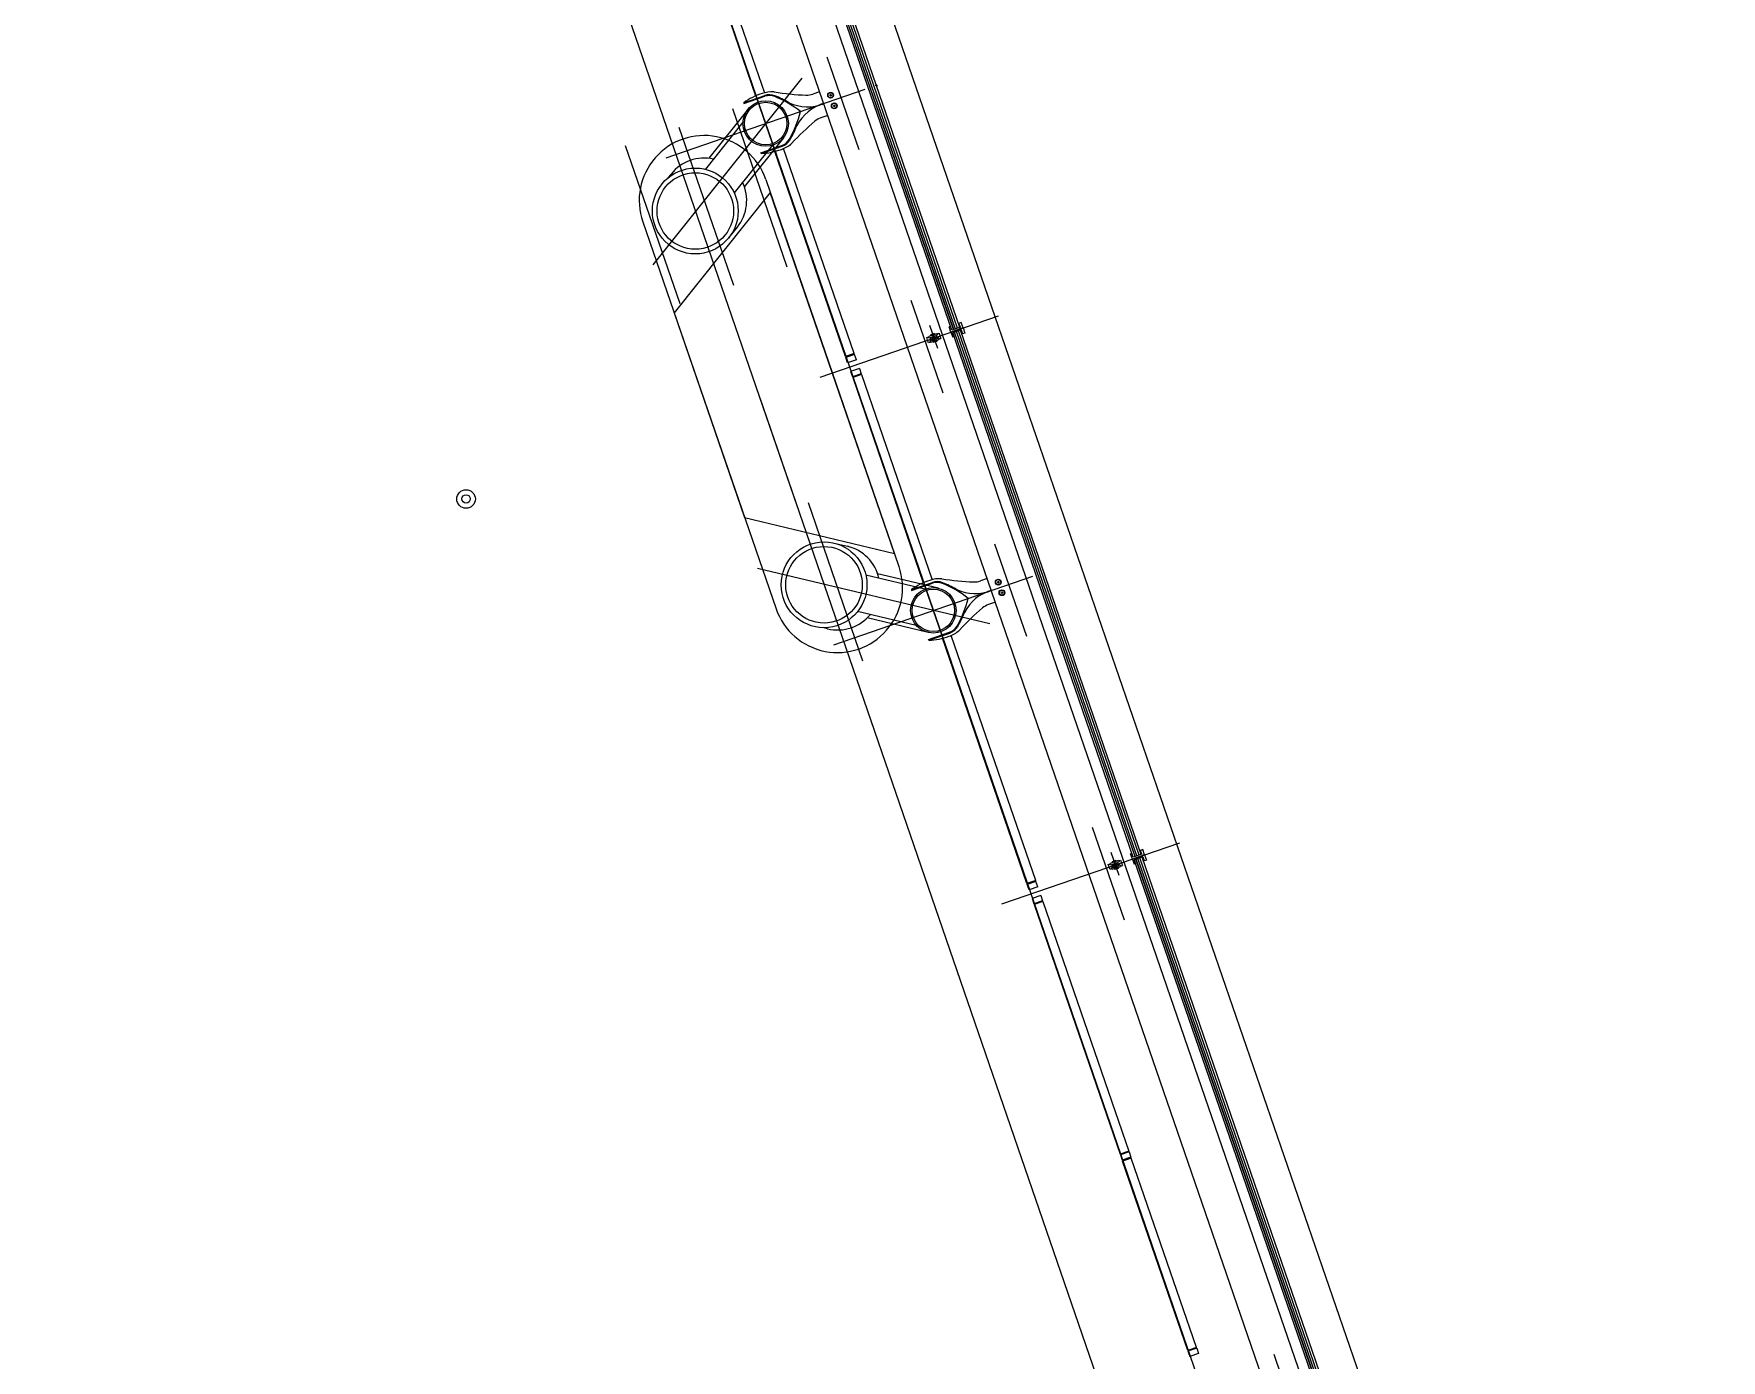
# Model space of a CAD drawing. Extents: x 809434 to 809707, y 818708 to 819364.
# Drawn here: x 809498.68 to 809507.76, y 819287.46 to 819294.6 of the extents above; entities that cross this region are included whole.
import ezdxf

# ---------------------------------------------------------------- set-up
doc = ezdxf.new("R2010")
doc.units = 0
for name, color, linetype in [('MAJ630_1', 7, 'Continuous'), ('MAJ630__', 7, 'Continuous'), ('MAJ640__', 7, 'Continuous'), ('MAJ640__1', 7, 'Continuous'), ('MMH294_S', 7, 'Continuous')]:
    doc.layers.add(name, color=color, linetype=linetype)

msp = doc.modelspace()

# ---------------------------------------------------------------- linework, layer by layer
at = {"layer": 'MAJ630_1'}
for p, q in [((809502.4926, 819294.1211), (809502.2902, 819293.8675)), ((809502.5191, 819294.19), (809502.3089, 819293.9265)), ((809502.7102, 819294.0375), (809502.5, 819293.774)), ((809502.649, 819293.9964), (809502.4451, 819293.7409)), ((809502.1054, 819293.8418), (809502.0885, 819293.8206)), ((809502.6149, 819293.8133), (809503.3322, 819291.7301)), ((809501.9531, 819293.5854), (809502.6704, 819291.5022)), ((809502.4165, 819293.499), (809502.4626, 819293.5568)), ((809502.9824, 819291.8556), (809503.0543, 819291.8384)), ((809503.4718, 819291.6068), (809503.1539, 819291.6826)), ((809503.5453, 819291.6121), (809503.2174, 819291.6903)), ((809503.4254, 819291.4122), (809503.1097, 819291.4875)), ((809502.9483, 819291.3939), (809502.9219, 819291.4002)), ((809503.4886, 819291.3743), (809503.1607, 819291.4525))]:
    msp.add_line(p, q, dxfattribs=at)
msp.add_lwpolyline([(809503.3082, 819291.8), (809502.639, 819293.7434), (809502.1218, 819293.0952), (809502.5016, 819291.9923), (809503.3082, 819291.8)], dxfattribs=at)
for centre, radius in [((809502.6147, 819294.1137), 0.1223), ((809502.6147, 819294.1137), 0.1143), ((809502.236, 819293.643), 0.2309), ((809502.236, 819293.643), 0.2059), ((809502.9288, 819291.631), 0.2309), ((809502.9288, 819291.631), 0.2059), ((809503.517, 819291.4932), 0.1223), ((809503.517, 819291.4932), 0.1143)]:
    msp.add_circle(centre, radius, dxfattribs=at)
for centre, radius, start, end in [((809502.284, 819293.6993), 0.35, 19, 199.00003), ((809502.284, 819293.6993), 0.2285, 77.36555, 141.41268), ((809502.284, 819293.6993), 0.2285, 321.42148, 25.45906), ((809503.0013, 819291.6162), 0.2285, 12.54094, 76.57852), ((809503.0013, 819291.6162), 0.35, 198.9995, 19.00002), ((809503.0013, 819291.6162), 0.2285, 256.58732, 320.63445)]:
    msp.add_arc(centre, radius, start, end, dxfattribs=at)
at = {"layer": 'MAJ630__'}
for p, q in [((809503.8506, 819293.0737), (809499.9438, 819304.4199)), ((809503.3778, 819292.9109), (809501.426, 819298.5793)), ((809503.6591, 819293.0156), (809502.6872, 819295.838)), ((809503.6165, 819293.001), (809502.6447, 819295.8234)), ((809503.6674, 819293.0423), (809503.6551, 819293.0381)), ((809503.6624, 819293.0168), (809503.6551, 819293.0381)), ((809503.6771, 819293.0139), (809503.6674, 819293.0423)), ((809507.7574, 819281.7275), (809503.8506, 819293.0737)), ((809503.6092, 819293.0223), (809503.6019, 819293.0198)), ((809503.6116, 819292.9914), (809503.6019, 819293.0198)), ((809503.6165, 819293.001), (809503.6092, 819293.0223)), ((809503.6771, 819293.0139), (809503.6116, 819292.9914)), ((809503.6771, 819293.0139), (809503.6116, 819292.9914)), ((809503.6116, 819292.9914), (809503.6214, 819292.963)), ((809503.6624, 819293.0168), (809503.6165, 819293.001)), ((809503.6673, 819293.0026), (809503.6214, 819292.9868)), ((809504.5932, 819290.1644), (809503.6214, 819292.9868)), ((809503.6214, 819292.9868), (809503.6287, 819292.9655)), ((809503.6287, 819292.9655), (809503.6214, 819292.963)), ((809504.6358, 819290.1791), (809503.6639, 819293.0015)), ((809503.6673, 819293.0026), (809503.6746, 819292.9813)), ((809503.6869, 819292.9856), (809503.6746, 819292.9813)), ((809503.6771, 819293.0139), (809503.6869, 819292.9856)), ((809505.3296, 819287.2425), (809503.3778, 819292.9109)), ((809504.5859, 819290.1857), (809504.5786, 819290.1832)), ((809504.5883, 819290.1548), (809504.5786, 819290.1832)), ((809504.5932, 819290.1644), (809504.5859, 819290.1857)), ((809504.6538, 819290.1774), (809504.5883, 819290.1548)), ((809504.6538, 819290.1774), (809504.5883, 819290.1548)), ((809504.5883, 819290.1548), (809504.5981, 819290.1265)), ((809504.6391, 819290.1802), (809504.5932, 819290.1644)), ((809504.644, 819290.1661), (809504.5981, 819290.1503)), ((809505.5699, 819287.3279), (809504.5981, 819290.1503)), ((809504.5981, 819290.1503), (809504.6054, 819290.129)), ((809504.6054, 819290.129), (809504.5981, 819290.1265)), ((809504.6441, 819290.2058), (809504.6318, 819290.2015)), ((809504.6391, 819290.1802), (809504.6318, 819290.2015)), ((809505.6125, 819287.3425), (809504.6406, 819290.1649)), ((809504.644, 819290.1661), (809504.6513, 819290.1448)), ((809504.6538, 819290.1774), (809504.6441, 819290.2058)), ((809504.6636, 819290.149), (809504.6513, 819290.1448)), ((809504.6538, 819290.1774), (809504.6636, 819290.149))]:
    msp.add_line(p, q, dxfattribs=at)
for points in [[(809502.4966, 819294.2254), (809502.498, 819294.2215), (809502.6108, 819294.2603)], [(809502.9047, 819294.285), (809502.8679, 819294.2723)], [(809502.9487, 819294.1573), (809502.9118, 819294.1446)], [(809502.5904, 819293.953), (809502.589, 819293.9569), (809502.7018, 819293.9958)], [(809503.807, 819291.6645), (809503.7702, 819291.6518)], [(809503.3989, 819291.6049), (809503.4003, 819291.6009), (809503.5131, 819291.6398)], [(809503.851, 819291.5368), (809503.8141, 819291.5241)], [(809503.4927, 819291.3324), (809503.4914, 819291.3364), (809503.6042, 819291.3753)]]:
    msp.add_lwpolyline(points, dxfattribs=at)
for centre, radius in [((809502.6147, 819294.1137), 0.1223), ((809502.6147, 819294.1137), 0.1143), ((809503.517, 819291.4932), 0.1223), ((809503.517, 819291.4932), 0.1143)]:
    msp.add_circle(centre, radius, dxfattribs=at)
for centre, radius, start, end in [((809502.6967, 819293.9514), 0.3393, 107.29394, 126.13928), ((809502.6512, 819294.1121), 0.1724, 87.60393, 108.72489), ((809502.6352, 819294.1894), 0.075, 68.03764, 109), ((809502.6575, 819294.2644), 0.02, 80.57421, 87.60393), ((809502.8803, 819295.6062), 1.3402, 260.57421, 267.92155), ((809502.4527, 819293.737), 0.5628, 51.63214, 68.03764), ((809502.8353, 819294.3668), 0.1, 267.92155, 289), ((809502.2551, 819294.3109), 0.5628, 329.96236, 346.36786), ((809503.7429, 819293.1011), 1.3402, 130.07845, 137.42579), ((809502.9444, 819294.0501), 0.1, 109, 130.07845), ((809502.6774, 819294.0667), 0.075, 289, 329.96236), ((809502.5794, 819294.2921), 0.3393, 271.86071, 290.70605), ((809502.6425, 819294.1374), 0.1724, 289.2751, 310.39607), ((809502.7412, 819294.0214), 0.02, 310.39607, 317.42579), ((809503.5535, 819291.4916), 0.1724, 87.60393, 108.72489), ((809503.5599, 819291.6439), 0.02, 80.57421, 87.60393), ((809503.7826, 819292.9857), 1.3402, 260.57421, 267.92155), ((809503.599, 819291.3309), 0.3393, 107.29394, 126.13928), ((809503.5375, 819291.5689), 0.075, 68.03764, 109), ((809503.3551, 819291.1165), 0.5628, 51.63214, 68.03764), ((809503.7376, 819291.7463), 0.1, 267.92155, 289), ((809503.1574, 819291.6904), 0.5628, 329.96236, 346.36786), ((809504.6452, 819290.4806), 1.3402, 130.07845, 137.42579), ((809503.8467, 819291.4296), 0.1, 109, 130.07845), ((809503.5797, 819291.4462), 0.075, 289, 329.96236), ((809503.4817, 819291.6716), 0.3393, 271.86071, 290.70605), ((809503.5448, 819291.5169), 0.1724, 289.2751, 310.39607), ((809503.6435, 819291.4009), 0.02, 310.39607, 317.42579)]:
    msp.add_arc(centre, radius, start, end, dxfattribs=at)
at = {"layer": 'MAJ640__'}
for p, q in [((809503.5669, 819292.976), (809501.6151, 819298.6444)), ((809503.626, 819293.0043), (809502.6541, 819295.8266)), ((809503.6267, 819293.0045), (809502.6549, 819295.8269)), ((809503.6361, 819293.0078), (809502.6643, 819295.8301)), ((809503.6475, 819293.0117), (809502.6757, 819295.834)), ((809503.4817, 819292.9625), (809503.4921, 819292.9661)), ((809503.4865, 819292.9483), (809503.4817, 819292.9625)), ((809503.4914, 819292.9341), (809503.4865, 819292.9483)), ((809503.5018, 819292.9377), (809503.4914, 819292.9341)), ((809503.5363, 819292.9826), (809503.4923, 819292.9675)), ((809503.4937, 819292.96), (809503.5013, 819292.9627)), ((809503.507, 819292.9461), (809503.4994, 819292.9435)), ((809503.5015, 819292.9627), (809503.5322, 819292.9733)), ((809503.5022, 819292.9751), (809503.5239, 819292.9826)), ((809503.5028, 819292.9764), (809503.5022, 819292.9751)), ((809503.5022, 819292.9751), (809503.5031, 819292.9723)), ((809503.5226, 819292.9832), (809503.5028, 819292.9764)), ((809503.5031, 819292.9723), (809503.5249, 819292.9798)), ((809503.5055, 819292.9731), (809503.5052, 819292.9725)), ((809503.5054, 819292.972), (809503.5052, 819292.9725)), ((809503.5072, 819292.9462), (809503.5379, 819292.9568)), ((809503.5361, 819292.9471), (809503.5144, 819292.9397)), ((809503.5144, 819292.9397), (809503.5153, 819292.9368)), ((809503.5371, 819292.9443), (809503.5153, 819292.9368)), ((809503.5166, 819292.9362), (809503.5153, 819292.9368)), ((809503.5163, 819292.9403), (809503.5159, 819292.9413)), ((809503.5166, 819292.9362), (809503.5365, 819292.943)), ((809503.5225, 819292.9789), (809503.5232, 819292.9786)), ((809503.5226, 819292.9832), (809503.5239, 819292.9826)), ((809503.5233, 819292.9782), (809503.5232, 819292.9786)), ((809503.5239, 819292.9826), (809503.5249, 819292.9798)), ((809503.5398, 819292.9759), (809503.5322, 819292.9733)), ((809503.5342, 819292.9465), (809503.5339, 819292.9474)), ((809503.5361, 819292.9471), (809503.5371, 819292.9443)), ((809503.5365, 819292.943), (809503.5371, 819292.9443)), ((809503.5374, 819292.9817), (809503.5478, 819292.9853)), ((809503.5472, 819292.9533), (809503.5576, 819292.9569)), ((809503.5478, 819292.9853), (809503.5527, 819292.9711)), ((809503.5527, 819292.9711), (809503.5576, 819292.9569)), ((809505.5187, 819287.3076), (809503.5669, 819292.976)), ((809504.6027, 819290.1677), (809503.6308, 819292.9901)), ((809504.6034, 819290.168), (809503.6316, 819292.9903)), ((809504.6128, 819290.1712), (809503.641, 819292.9936)), ((809504.6242, 819290.1751), (809503.6524, 819292.9975)), ((809504.4584, 819290.1259), (809504.4688, 819290.1295)), ((809504.4681, 819290.0976), (809504.4584, 819290.1259)), ((809504.513, 819290.1461), (809504.469, 819290.1309)), ((809504.4704, 819290.1235), (809504.478, 819290.1261)), ((809504.4782, 819290.1262), (809504.5089, 819290.1368)), ((809504.4789, 819290.1386), (809504.5006, 819290.146)), ((809504.4795, 819290.1398), (809504.4789, 819290.1386)), ((809504.4789, 819290.1386), (809504.4798, 819290.1357)), ((809504.4993, 819290.1467), (809504.4795, 819290.1398)), ((809504.4798, 819290.1357), (809504.5016, 819290.1432)), ((809504.4822, 819290.1365), (809504.4819, 819290.1359)), ((809504.4821, 819290.1354), (809504.4819, 819290.1359)), ((809504.4839, 819290.1096), (809504.5146, 819290.1202)), ((809504.4992, 819290.1424), (809504.4999, 819290.1421)), ((809504.4993, 819290.1467), (809504.5006, 819290.146)), ((809504.5, 819290.1416), (809504.4999, 819290.1421)), ((809504.5006, 819290.146), (809504.5016, 819290.1432)), ((809504.5165, 819290.1394), (809504.5089, 819290.1368)), ((809504.5141, 819290.1451), (809504.5245, 819290.1487)), ((809504.5239, 819290.1168), (809504.5343, 819290.1204)), ((809504.5245, 819290.1487), (809504.5343, 819290.1204)), ((809505.5794, 819287.3311), (809504.6076, 819290.1535)), ((809505.5801, 819287.3314), (809504.6083, 819290.1538)), ((809505.5895, 819287.3347), (809504.6177, 819290.157)), ((809505.6009, 819287.3386), (809504.6291, 819290.1609)), ((809504.4785, 819290.1012), (809504.4681, 819290.0976)), ((809504.4837, 819290.1096), (809504.4761, 819290.1069)), ((809504.5128, 819290.1106), (809504.4911, 819290.1031)), ((809504.4911, 819290.1031), (809504.492, 819290.1003)), ((809504.5138, 819290.1077), (809504.492, 819290.1003)), ((809504.4933, 819290.0996), (809504.492, 819290.1003)), ((809504.493, 819290.1037), (809504.4926, 819290.1047)), ((809504.4933, 819290.0996), (809504.5132, 819290.1065)), ((809504.5109, 819290.1099), (809504.5106, 819290.1109)), ((809504.5128, 819290.1106), (809504.5138, 819290.1077)), ((809504.5132, 819290.1065), (809504.5138, 819290.1077))]:
    msp.add_line(p, q, dxfattribs=at)
for points in [[(809502.4966, 819294.2254), (809502.6094, 819294.2643)], [(809502.5904, 819293.953), (809502.7032, 819293.9918)], [(809503.5029, 819292.9368), (809503.5469, 819292.9519)], [(809503.3989, 819291.6049), (809503.5117, 819291.6438)], [(809503.4927, 819291.3324), (809503.6055, 819291.3713)], [(809504.4796, 819290.1002), (809504.5236, 819290.1154)]]:
    msp.add_lwpolyline(points, dxfattribs=at)
for centre, radius in [((809502.9642, 819294.2658), 0.0155), ((809502.9642, 819294.2658), 0.0135), ((809502.9642, 819294.2658), 0.0042), ((809502.9837, 819294.209), 0.0155), ((809502.9837, 819294.209), 0.0135), ((809502.9837, 819294.209), 0.0042), ((809503.8665, 819291.6453), 0.0155), ((809503.8665, 819291.6453), 0.0135), ((809503.8665, 819291.6453), 0.0042), ((809503.886, 819291.5885), 0.0155), ((809503.886, 819291.5885), 0.0135), ((809503.886, 819291.5885), 0.0042), ((809504.4963, 819290.1232), 0.006)]:
    msp.add_circle(centre, radius, dxfattribs=at)
for centre, radius, start, end in [((809502.6352, 819294.1894), 0.0792, 68.03764, 109), ((809502.4527, 819293.737), 0.567, 59.89592, 68.03764), ((809502.7472, 819294.2448), 0.02, 239.89592, 251.32459), ((809502.8391, 819294.4345), 0.2307, 244.76877, 292.32268), ((809502.9891, 819293.9991), 0.2307, 105.67731, 153.23123), ((809502.9891, 819293.9991), 0.2307, 105.67731, 112.32268), ((809502.8391, 819294.4345), 0.2307, 285.67731, 292.32268), ((809502.6774, 819294.0667), 0.0792, 289, 329.96236), ((809502.2551, 819294.3109), 0.567, 329.96236, 338.10407), ((809502.7998, 819294.092), 0.02, 146.67541, 158.10407), ((809503.5196, 819292.9597), 0.0095, 146.69488, 199.00008), ((809503.5196, 819292.9597), 0.0095, 199.00008, 251.30512), ((809503.5196, 819292.9597), 0.006, 18.99986, 199.00013), ((809503.5196, 819292.9597), 0.006, 199.00013, 18.99986), ((809503.5196, 819292.9597), 0.0109, 101.1265, 116.87349), ((809503.5196, 819292.9597), 0.0109, 281.1265, 296.87349), ((809503.5196, 819292.9597), 0.0095, 18.99991, 72.81736), ((809503.5196, 819292.9597), 0.0095, 325.18264, 18.99991), ((809503.5375, 819291.5689), 0.0792, 68.03764, 109), ((809503.3551, 819291.1165), 0.567, 59.89592, 68.03764), ((809503.6495, 819291.6243), 0.02, 239.89592, 251.32459), ((809503.7414, 819291.814), 0.2307, 244.76877, 292.32268), ((809503.8914, 819291.3786), 0.2307, 105.67731, 153.23123), ((809503.7414, 819291.814), 0.2307, 285.67731, 292.32268), ((809503.8914, 819291.3786), 0.2307, 105.67731, 112.32268), ((809503.1574, 819291.6904), 0.567, 329.96236, 338.10407), ((809503.7021, 819291.4715), 0.02, 146.67541, 158.10407), ((809503.5797, 819291.4462), 0.0792, 289, 329.96236), ((809504.4963, 819290.1232), 0.0095, 146.69488, 251.30512), ((809504.4963, 819290.1232), 0.0109, 101.1265, 116.87349), ((809504.4963, 819290.1232), 0.0095, 325.18264, 72.81736), ((809504.4963, 819290.1232), 0.0109, 281.1265, 296.87349)]:
    msp.add_arc(centre, radius, start, end, dxfattribs=at)
for points, degree in [([(809503.4921, 819292.9668), (809503.4921, 819292.9668), (809503.4921, 819292.9669), (809503.4921, 819292.967), (809503.4921, 819292.967), (809503.4921, 819292.9671), (809503.4921, 819292.9671), (809503.4921, 819292.9672), (809503.4921, 819292.9672), (809503.4922, 819292.9673), (809503.4922, 819292.9673), (809503.4922, 819292.9674), (809503.4922, 819292.9674), (809503.4923, 819292.9675), (809503.4923, 819292.9675), (809503.4923, 819292.9675)], 3), ([(809503.4929, 819292.9606), (809503.4928, 819292.9609), (809503.4927, 819292.9613), (809503.4925, 819292.9621), (809503.4924, 819292.9627), (809503.4922, 819292.9638), (809503.4922, 819292.9644), (809503.4921, 819292.9655), (809503.4921, 819292.9662), (809503.4921, 819292.9668)], 3), ([(809503.4929, 819292.9606), (809503.4929, 819292.9606), (809503.4929, 819292.9606), (809503.4929, 819292.9605), (809503.4929, 819292.9605), (809503.4929, 819292.9604), (809503.4929, 819292.9604), (809503.493, 819292.9604)], 3), ([(809503.4937, 819292.96), (809503.4937, 819292.96), (809503.4937, 819292.96), (809503.4937, 819292.96), (809503.4936, 819292.96), (809503.4936, 819292.96), (809503.4935, 819292.96), (809503.4934, 819292.96), (809503.4933, 819292.96), (809503.4932, 819292.9601), (809503.4931, 819292.9602), (809503.493, 819292.9603), (809503.493, 819292.9603), (809503.493, 819292.9604)], 3), ([(809503.499, 819292.9427), (809503.499, 819292.9428), (809503.499, 819292.9428), (809503.499, 819292.9429), (809503.499, 819292.943), (809503.499, 819292.9431), (809503.4991, 819292.9432), (809503.4991, 819292.9433), (809503.4992, 819292.9434), (809503.4993, 819292.9434), (809503.4994, 819292.9435), (809503.4994, 819292.9435), (809503.4994, 819292.9435), (809503.4994, 819292.9435)], 3), ([(809503.499, 819292.9427), (809503.499, 819292.9427), (809503.4991, 819292.9427), (809503.4991, 819292.9427), (809503.4991, 819292.9426), (809503.4991, 819292.9426), (809503.4991, 819292.9426), (809503.4991, 819292.9425)], 3), ([(809503.5022, 819292.9372), (809503.5019, 819292.9377), (809503.5015, 819292.9381), (809503.5009, 819292.9391), (809503.5006, 819292.9396), (809503.5, 819292.9406), (809503.4997, 819292.9411), (809503.4994, 819292.9419), (809503.4992, 819292.9422), (809503.4991, 819292.9425)], 3), ([(809503.5013, 819292.9627), (809503.5014, 819292.9627), (809503.5014, 819292.9627), (809503.5015, 819292.9627)], 2), ([(809503.5013, 819292.9627), (809503.5013, 819292.9626), (809503.5013, 819292.9626), (809503.5014, 819292.9625), (809503.5014, 819292.9623), (809503.5016, 819292.9617), (809503.5016, 819292.9613), (809503.5018, 819292.9601), (809503.5019, 819292.959), (809503.5024, 819292.9568), (809503.5027, 819292.9556), (809503.5031, 819292.9543), (809503.5032, 819292.9542), (809503.5032, 819292.954)], 3), ([(809503.5029, 819292.9368), (809503.5029, 819292.9368), (809503.5029, 819292.9368), (809503.5028, 819292.9368), (809503.5027, 819292.9368), (809503.5027, 819292.9368), (809503.5026, 819292.9368), (809503.5026, 819292.9369), (809503.5025, 819292.9369), (809503.5025, 819292.9369), (809503.5025, 819292.9369), (809503.5024, 819292.937), (809503.5024, 819292.937), (809503.5023, 819292.9371), (809503.5023, 819292.9371), (809503.5022, 819292.9372)], 3), ([(809503.5032, 819292.954), (809503.5035, 819292.953), (809503.5039, 819292.9521), (809503.5049, 819292.9501), (809503.5054, 819292.9491), (809503.5062, 819292.9478), (809503.5064, 819292.9474), (809503.5068, 819292.9467), (809503.5069, 819292.9465), (809503.507, 819292.9462), (809503.507, 819292.9462), (809503.507, 819292.9461)], 3), ([(809503.5072, 819292.9462), (809503.5071, 819292.9461), (809503.5071, 819292.9461), (809503.507, 819292.9461)], 2), ([(809503.5072, 819292.9462), (809503.5071, 819292.9461), (809503.5071, 819292.9461), (809503.507, 819292.9461)], 2), ([(809503.5125, 819292.9662), (809503.5125, 819292.9662), (809503.5125, 819292.9662), (809503.5125, 819292.9661), (809503.5124, 819292.966), (809503.5123, 819292.9658), (809503.5121, 819292.9656), (809503.5119, 819292.9653), (809503.5118, 819292.9651), (809503.5117, 819292.9649)], 3), ([(809503.5147, 819292.9695), (809503.5135, 819292.9677), (809503.5125, 819292.9662)], 2), ([(809503.5166, 819292.9507), (809503.5168, 819292.9506), (809503.517, 819292.9506), (809503.5174, 819292.9504), (809503.5176, 819292.9504), (809503.5178, 819292.9503), (809503.5179, 819292.9503), (809503.518, 819292.9502), (809503.518, 819292.9502), (809503.5181, 819292.9502)], 3), ([(809503.5212, 819292.9692), (809503.5195, 819292.9698), (809503.5175, 819292.9705)], 2), ([(809503.5181, 819292.9502), (809503.5198, 819292.9496), (809503.5217, 819292.949)], 2), ([(809503.5227, 819292.9687), (809503.5225, 819292.9688), (809503.5223, 819292.9688), (809503.5219, 819292.969), (809503.5217, 819292.969), (809503.5214, 819292.9691), (809503.5213, 819292.9692), (809503.5212, 819292.9692), (809503.5212, 819292.9692), (809503.5212, 819292.9692)], 3), ([(809503.5246, 819292.9499), (809503.5257, 819292.9517), (809503.5267, 819292.9532)], 2), ([(809503.5267, 819292.9532), (809503.5267, 819292.9532), (809503.5267, 819292.9532), (809503.5268, 819292.9533), (809503.5268, 819292.9534), (809503.527, 819292.9536), (809503.5271, 819292.9538), (809503.5273, 819292.9541), (809503.5275, 819292.9543), (809503.5276, 819292.9545)], 3), ([(809503.5361, 819292.9654), (809503.5357, 819292.9664), (809503.5353, 819292.9674), (809503.5344, 819292.9693), (809503.5338, 819292.9703), (809503.5331, 819292.9716), (809503.5328, 819292.9721), (809503.5325, 819292.9727), (809503.5324, 819292.9729), (809503.5323, 819292.9732), (809503.5323, 819292.9733), (809503.5322, 819292.9733)], 3), ([(809503.5379, 819292.9568), (809503.5379, 819292.9568), (809503.5379, 819292.9568), (809503.5379, 819292.9569), (809503.5378, 819292.9571), (809503.5377, 819292.9577), (809503.5376, 819292.9581), (809503.5374, 819292.9594), (809503.5373, 819292.9604), (809503.5369, 819292.9626), (809503.5366, 819292.9638), (809503.5361, 819292.9651), (809503.5361, 819292.9652), (809503.5361, 819292.9654)], 3), ([(809503.5363, 819292.9826), (809503.5364, 819292.9827), (809503.5364, 819292.9827), (809503.5365, 819292.9826), (809503.5365, 819292.9826), (809503.5366, 819292.9826), (809503.5366, 819292.9826), (809503.5367, 819292.9825), (809503.5367, 819292.9825), (809503.5368, 819292.9825), (809503.5368, 819292.9825), (809503.5368, 819292.9824), (809503.5369, 819292.9824), (809503.5369, 819292.9823), (809503.537, 819292.9823), (809503.537, 819292.9822)], 3), ([(809503.537, 819292.9822), (809503.5374, 819292.9818), (809503.5377, 819292.9813), (809503.5384, 819292.9803), (809503.5387, 819292.9798), (809503.5393, 819292.9788), (809503.5395, 819292.9783), (809503.5399, 819292.9775), (809503.54, 819292.9772), (809503.5401, 819292.9769)], 3), ([(809503.5455, 819292.9594), (809503.5449, 819292.9592), (809503.5442, 819292.9589), (809503.5427, 819292.9584), (809503.5417, 819292.9581), (809503.5402, 819292.9575), (809503.5396, 819292.9573), (809503.5386, 819292.957), (809503.5383, 819292.9569), (809503.5379, 819292.9568)], 3), ([(809503.5455, 819292.9594), (809503.5447, 819292.9591), (809503.5438, 819292.9588), (809503.5429, 819292.9585), (809503.5416, 819292.958), (809503.5404, 819292.9576), (809503.5391, 819292.9572), (809503.5387, 819292.957), (809503.5383, 819292.9569), (809503.5379, 819292.9568)], 3), ([(809503.5402, 819292.9767), (809503.5402, 819292.9767), (809503.5402, 819292.9766), (809503.5402, 819292.9765), (809503.5402, 819292.9764), (809503.5402, 819292.9763), (809503.5402, 819292.9762), (809503.5401, 819292.9761), (809503.5401, 819292.9761), (809503.54, 819292.976), (809503.5399, 819292.9759), (809503.5398, 819292.9759), (809503.5398, 819292.9759), (809503.5398, 819292.9759)], 3), ([(809503.5402, 819292.9767), (809503.5402, 819292.9767), (809503.5402, 819292.9767), (809503.5402, 819292.9768), (809503.5402, 819292.9768), (809503.5402, 819292.9768), (809503.5401, 819292.9769), (809503.5401, 819292.9769)], 3), ([(809503.5455, 819292.9594), (809503.5455, 819292.9594), (809503.5455, 819292.9594), (809503.5456, 819292.9594), (809503.5456, 819292.9594), (809503.5457, 819292.9594), (809503.5457, 819292.9594), (809503.5459, 819292.9594), (809503.5459, 819292.9594), (809503.5461, 819292.9593), (809503.5461, 819292.9593), (809503.5462, 819292.9591), (809503.5463, 819292.9591), (809503.5463, 819292.959)], 3), ([(809503.5464, 819292.9588), (809503.5464, 819292.9588), (809503.5463, 819292.9589), (809503.5463, 819292.9589), (809503.5463, 819292.9589), (809503.5463, 819292.959), (809503.5463, 819292.959), (809503.5463, 819292.959)], 3), ([(809503.5464, 819292.9588), (809503.5465, 819292.9585), (809503.5465, 819292.9581), (809503.5467, 819292.9573), (809503.5469, 819292.9567), (809503.547, 819292.9556), (809503.5471, 819292.955), (809503.5472, 819292.9539), (809503.5472, 819292.9533), (809503.5472, 819292.9526)], 3), ([(809503.5472, 819292.9526), (809503.5472, 819292.9526), (809503.5472, 819292.9525), (809503.5472, 819292.9524), (809503.5472, 819292.9524), (809503.5471, 819292.9523), (809503.5471, 819292.9523), (809503.5471, 819292.9522), (809503.5471, 819292.9522), (809503.5471, 819292.9521), (809503.5471, 819292.9521), (809503.547, 819292.952), (809503.547, 819292.952), (809503.547, 819292.9519), (809503.5469, 819292.9519), (809503.5469, 819292.9519)], 3), ([(809504.4688, 819290.1302), (809504.4688, 819290.1303), (809504.4688, 819290.1303), (809504.4688, 819290.1304), (809504.4688, 819290.1305), (809504.4688, 819290.1306), (809504.4688, 819290.1306), (809504.4688, 819290.1307), (809504.4688, 819290.1307), (809504.4689, 819290.1307), (809504.4689, 819290.1308), (809504.4689, 819290.1308), (809504.4689, 819290.1309), (809504.469, 819290.1309), (809504.469, 819290.1309), (809504.469, 819290.1309)], 3), ([(809504.4696, 819290.1241), (809504.4695, 819290.1244), (809504.4694, 819290.1247), (809504.4692, 819290.1256), (809504.4691, 819290.1261), (809504.4689, 819290.1272), (809504.4689, 819290.1278), (809504.4688, 819290.129), (809504.4688, 819290.1296), (809504.4688, 819290.1302)], 3), ([(809504.4696, 819290.1241), (809504.4696, 819290.124), (809504.4696, 819290.124), (809504.4696, 819290.1239), (809504.4696, 819290.1239), (809504.4696, 819290.1239), (809504.4697, 819290.1239), (809504.4697, 819290.1239)], 3), ([(809504.4704, 819290.1235), (809504.4704, 819290.1235), (809504.4704, 819290.1235), (809504.4704, 819290.1235), (809504.4703, 819290.1235), (809504.4703, 819290.1235), (809504.4702, 819290.1235), (809504.4701, 819290.1235), (809504.47, 819290.1235), (809504.4699, 819290.1236), (809504.4698, 819290.1236), (809504.4697, 819290.1237), (809504.4697, 819290.1238), (809504.4697, 819290.1239)], 3), ([(809504.478, 819290.1261), (809504.4781, 819290.1261), (809504.4781, 819290.1261), (809504.4782, 819290.1262)], 2), ([(809504.478, 819290.1261), (809504.478, 819290.1261), (809504.478, 819290.1261), (809504.4781, 819290.1259), (809504.4781, 819290.1257), (809504.4783, 819290.1251), (809504.4783, 819290.1248), (809504.4785, 819290.1235), (809504.4786, 819290.1225), (809504.4791, 819290.1202), (809504.4794, 819290.119), (809504.4802, 819290.1167), (809504.4806, 819290.1156), (809504.4816, 819290.1135), (809504.4821, 819290.1126), (809504.4829, 819290.1113), (809504.4831, 819290.1108), (809504.4835, 819290.1101), (809504.4836, 819290.1099), (809504.4837, 819290.1097), (809504.4837, 819290.1096), (809504.4837, 819290.1096)], 3), ([(809504.4892, 819290.1297), (809504.4892, 819290.1297), (809504.4892, 819290.1296), (809504.4892, 819290.1296), (809504.4891, 819290.1295), (809504.489, 819290.1293), (809504.4889, 819290.1291), (809504.4886, 819290.1287), (809504.4885, 819290.1285), (809504.4884, 819290.1284)], 3), ([(809504.4914, 819290.1329), (809504.4902, 819290.1312), (809504.4892, 819290.1297)], 2), ([(809504.4979, 819290.1327), (809504.4962, 819290.1332), (809504.4942, 819290.1339)], 2), ([(809504.4994, 819290.1322), (809504.4992, 819290.1322), (809504.499, 819290.1323), (809504.4986, 819290.1324), (809504.4984, 819290.1325), (809504.4981, 819290.1326), (809504.498, 819290.1326), (809504.4979, 819290.1326), (809504.4979, 819290.1326), (809504.4979, 819290.1327)], 3), ([(809504.5013, 819290.1134), (809504.5024, 819290.1151), (809504.5034, 819290.1166)], 2), ([(809504.5034, 819290.1166), (809504.5034, 819290.1166), (809504.5034, 819290.1167), (809504.5035, 819290.1167), (809504.5035, 819290.1168), (809504.5037, 819290.1171), (809504.5038, 819290.1172), (809504.504, 819290.1176), (809504.5042, 819290.1178), (809504.5043, 819290.1179)], 3), ([(809504.5146, 819290.1202), (809504.5146, 819290.1202), (809504.5146, 819290.1202), (809504.5146, 819290.1204), (809504.5145, 819290.1206), (809504.5144, 819290.1212), (809504.5143, 819290.1216), (809504.5141, 819290.1228), (809504.514, 819290.1238), (809504.5136, 819290.1261), (809504.5133, 819290.1273), (809504.5125, 819290.1296), (809504.5121, 819290.1307), (809504.5111, 819290.1328), (809504.5105, 819290.1337), (809504.5098, 819290.135), (809504.5095, 819290.1355), (809504.5092, 819290.1362), (809504.5091, 819290.1364), (809504.509, 819290.1366), (809504.509, 819290.1367), (809504.5089, 819290.1368)], 3), ([(809504.513, 819290.1461), (809504.5131, 819290.1461), (809504.5131, 819290.1461), (809504.5132, 819290.1461), (809504.5132, 819290.1461), (809504.5133, 819290.146), (809504.5133, 819290.146), (809504.5134, 819290.146), (809504.5134, 819290.146), (809504.5135, 819290.1459), (809504.5135, 819290.1459), (809504.5135, 819290.1459), (809504.5136, 819290.1458), (809504.5136, 819290.1458), (809504.5137, 819290.1457), (809504.5137, 819290.1457)], 3), ([(809504.5137, 819290.1457), (809504.5141, 819290.1452), (809504.5144, 819290.1447), (809504.5151, 819290.1437), (809504.5154, 819290.1432), (809504.516, 819290.1423), (809504.5162, 819290.1418), (809504.5166, 819290.141), (809504.5167, 819290.1406), (809504.5168, 819290.1403)], 3), ([(809504.5222, 819290.1228), (809504.5216, 819290.1226), (809504.5209, 819290.1224), (809504.5194, 819290.1218), (809504.5184, 819290.1215), (809504.5169, 819290.121), (809504.5163, 819290.1208), (809504.5153, 819290.1204), (809504.515, 819290.1203), (809504.5146, 819290.1202)], 3), ([(809504.5222, 819290.1228), (809504.5214, 819290.1225), (809504.5205, 819290.1222), (809504.5196, 819290.1219), (809504.5183, 819290.1215), (809504.5171, 819290.121), (809504.5158, 819290.1206), (809504.5154, 819290.1205), (809504.515, 819290.1203), (809504.5146, 819290.1202)], 3), ([(809504.5169, 819290.1401), (809504.5169, 819290.1401), (809504.5169, 819290.1401), (809504.517, 819290.14), (809504.5169, 819290.1399), (809504.5169, 819290.1397), (809504.5169, 819290.1397), (809504.5168, 819290.1395), (809504.5168, 819290.1395), (809504.5167, 819290.1394), (809504.5166, 819290.1394), (809504.5165, 819290.1394), (809504.5165, 819290.1394), (809504.5165, 819290.1394)], 3), ([(809504.5169, 819290.1401), (809504.5169, 819290.1401), (809504.5169, 819290.1402), (809504.5169, 819290.1402), (809504.5169, 819290.1402), (809504.5169, 819290.1403), (809504.5169, 819290.1403), (809504.5168, 819290.1403)], 3), ([(809504.5222, 819290.1228), (809504.5222, 819290.1228), (809504.5222, 819290.1228), (809504.5223, 819290.1228), (809504.5223, 819290.1228), (809504.5224, 819290.1229), (809504.5224, 819290.1229), (809504.5226, 819290.1228), (809504.5226, 819290.1228), (809504.5228, 819290.1228), (809504.5228, 819290.1227), (809504.5229, 819290.1226), (809504.523, 819290.1225), (809504.523, 819290.1224)], 3), ([(809504.5231, 819290.1222), (809504.5231, 819290.1223), (809504.523, 819290.1223), (809504.523, 819290.1224), (809504.523, 819290.1224), (809504.523, 819290.1224), (809504.523, 819290.1224), (809504.523, 819290.1224)], 3), ([(809504.5231, 819290.1222), (809504.5232, 819290.1219), (809504.5233, 819290.1216), (809504.5235, 819290.1207), (809504.5236, 819290.1202), (809504.5237, 819290.1191), (809504.5238, 819290.1185), (809504.5239, 819290.1173), (809504.5239, 819290.1167), (809504.5239, 819290.1161)], 3), ([(809504.4757, 819290.1062), (809504.4757, 819290.1062), (809504.4757, 819290.1062), (809504.4757, 819290.1063), (809504.4757, 819290.1064), (809504.4757, 819290.1066), (809504.4758, 819290.1066), (809504.4759, 819290.1068), (809504.4759, 819290.1068), (809504.476, 819290.1069), (809504.4761, 819290.1069), (809504.4761, 819290.1069), (809504.4761, 819290.1069), (809504.4761, 819290.1069)], 3), ([(809504.4757, 819290.1062), (809504.4758, 819290.1062), (809504.4758, 819290.1061), (809504.4758, 819290.1061), (809504.4758, 819290.1061), (809504.4758, 819290.106), (809504.4758, 819290.106), (809504.4758, 819290.106)], 3), ([(809504.479, 819290.1006), (809504.4786, 819290.1011), (809504.4782, 819290.1016), (809504.4776, 819290.1026), (809504.4773, 819290.1031), (809504.4767, 819290.104), (809504.4765, 819290.1045), (809504.4761, 819290.1053), (809504.4759, 819290.1057), (809504.4758, 819290.106)], 3), ([(809504.4796, 819290.1002), (809504.4796, 819290.1002), (809504.4796, 819290.1002), (809504.4795, 819290.1002), (809504.4794, 819290.1002), (809504.4794, 819290.1003), (809504.4793, 819290.1003), (809504.4793, 819290.1003), (809504.4793, 819290.1003), (809504.4792, 819290.1004), (809504.4792, 819290.1004), (809504.4791, 819290.1004), (809504.4791, 819290.1005), (809504.479, 819290.1005), (809504.479, 819290.1006), (809504.479, 819290.1006)], 3), ([(809504.4839, 819290.1096), (809504.4838, 819290.1096), (809504.4838, 819290.1096), (809504.4837, 819290.1096)], 2), ([(809504.4839, 819290.1096), (809504.4838, 819290.1096), (809504.4838, 819290.1096), (809504.4837, 819290.1096)], 2), ([(809504.4933, 819290.1142), (809504.4935, 819290.1141), (809504.4937, 819290.114), (809504.4941, 819290.1139), (809504.4943, 819290.1138), (809504.4945, 819290.1137), (809504.4946, 819290.1137), (809504.4947, 819290.1137), (809504.4947, 819290.1137), (809504.4948, 819290.1137)], 3), ([(809504.4948, 819290.1137), (809504.4965, 819290.1131), (809504.4984, 819290.1124)], 2), ([(809504.5239, 819290.1161), (809504.5239, 819290.116), (809504.5239, 819290.116), (809504.5239, 819290.1159), (809504.5239, 819290.1158), (809504.5239, 819290.1157), (809504.5238, 819290.1157), (809504.5238, 819290.1156), (809504.5238, 819290.1156), (809504.5238, 819290.1156), (809504.5238, 819290.1155), (809504.5237, 819290.1155), (809504.5237, 819290.1154), (809504.5237, 819290.1154), (809504.5236, 819290.1154), (809504.5236, 819290.1154)], 3)]:
    msp.add_open_spline(points, degree=degree, dxfattribs=at)
at = {"layer": 'MAJ640__1'}
for p, q in [((809498.6756, 819303.9832), (809502.7821, 819292.057)), ((809501.1124, 819298.4766), (809503.0658, 819292.8035)), ((809502.7357, 819293.7623), (809502.5176, 819294.3956)), ((809503.1181, 819293.9723), (809502.9464, 819294.4709)), ((809502.8096, 819294.358), (809502.0078, 819293.3532)), ((809502.0787, 819293.9292), (809503.1507, 819294.2983)), ((809503.2079, 819294.3259), (809503.2128, 819294.3117)), ((809502.5551, 819294.2866), (809502.6725, 819293.9457)), ((809502.4362, 819294.1941), (809502.7293, 819293.3429)), ((809502.1478, 819294.0948), (809502.4409, 819293.2436)), ((809501.8594, 819293.9955), (809502.1525, 819293.1443)), ((809503.5692, 819292.6621), (809503.3976, 819293.1607)), ((809503.5692, 819292.6621), (809503.3976, 819293.1607)), ((809502.9088, 819292.7494), (809503.867, 819293.0793)), ((809502.9088, 819292.7494), (809503.867, 819293.0793)), ((809503.496, 819293.0284), (809503.5388, 819292.9041)), ((809503.496, 819293.0284), (809503.5388, 819292.9041)), ((809503.6591, 819293.0156), (809503.6639, 819293.0015)), ((809503.6591, 819293.0156), (809503.6639, 819293.0015)), ((809503.0658, 819292.8035), (809505.0192, 819287.1303)), ((809502.5824, 819292.637), (809506.689, 819280.7107)), ((809503.1375, 819291.2207), (809502.8444, 819292.0719)), ((809503.396, 819291.8446), (809503.6141, 819291.2113)), ((809504.0204, 819291.3518), (809503.8487, 819291.8504)), ((809503.821, 819291.4207), (809502.5706, 819291.7189)), ((809502.981, 819291.3086), (809504.053, 819291.6778)), ((809503.5765, 819291.3203), (809503.4591, 819291.6612)), ((809504.5459, 819289.8255), (809504.3743, 819290.3241)), ((809503.8855, 819289.9128), (809504.8437, 819290.2428)), ((809504.4727, 819290.1918), (809504.5155, 819290.0675)), ((809505.5226, 819286.989), (809505.351, 819287.4876))]:
    msp.add_line(p, q, dxfattribs=at)
for centre, radius in [((809503.2103, 819294.3188), 0.003), ((809503.6615, 819293.0086), 0.003), ((809503.6615, 819293.0086), 0.003), ((809501.0022, 819292.0929), 0.05), ((809501.0022, 819292.0929), 0.0228)]:
    msp.add_circle(centre, radius, dxfattribs=at)
at = {"layer": 'MMH294_S'}
for p, q in [((809502.1063, 819295.5825), (809502.5608, 819294.2623)), ((809502.1535, 819295.5987), (809502.6079, 819294.279)), ((809503.0439, 819292.8594), (809502.6637, 819293.9634)), ((809503.0912, 819292.8756), (809502.7111, 819293.9793)), ((809503.0912, 819292.8756), (809503.0439, 819292.8594)), ((809503.0928, 819292.8709), (809503.0455, 819292.8546)), ((809503.0553, 819292.8263), (809503.0455, 819292.8546)), ((809503.0474, 819292.8553), (809503.0458, 819292.86)), ((809503.1026, 819292.8425), (809503.0553, 819292.8263)), ((809503.0909, 819292.8703), (809503.0893, 819292.875)), ((809503.1026, 819292.8425), (809503.0928, 819292.8709)), ((809503.1188, 819292.7953), (809503.0716, 819292.779)), ((809503.0716, 819292.779), (809503.0813, 819292.7506)), ((809503.1286, 819292.7669), (809503.0813, 819292.7506)), ((809503.1302, 819292.7622), (809503.083, 819292.7459)), ((809503.0832, 819292.7513), (809503.0849, 819292.7465)), ((809503.1188, 819292.7953), (809503.1286, 819292.7669)), ((809503.1267, 819292.7663), (809503.1283, 819292.7615)), ((809503.1302, 819292.7622), (809503.5103, 819291.6585)), ((809503.083, 819292.7459), (809503.4631, 819291.6418)), ((809504.0206, 819290.0228), (809503.566, 819291.3429)), ((809504.0679, 819290.0391), (809503.6135, 819291.3588)), ((809504.0679, 819290.0391), (809504.0206, 819290.0228)), ((809504.0695, 819290.0344), (809504.0222, 819290.0181)), ((809504.0676, 819290.0337), (809504.066, 819290.0384)), ((809504.0793, 819290.006), (809504.0695, 819290.0344)), ((809504.032, 819289.9897), (809504.0222, 819290.0181)), ((809504.0241, 819290.0187), (809504.0225, 819290.0235)), ((809504.0793, 819290.006), (809504.032, 819289.9897)), ((809504.0955, 819289.9587), (809504.0483, 819289.9424)), ((809504.0483, 819289.9424), (809504.058, 819289.9141)), ((809504.0955, 819289.9587), (809504.1053, 819289.9303)), ((809504.1053, 819289.9303), (809504.058, 819289.9141)), ((809504.1069, 819289.9256), (809504.0597, 819289.9093)), ((809504.0597, 819289.9093), (809504.522, 819288.5667)), ((809504.0599, 819289.9147), (809504.0616, 819289.91)), ((809504.1034, 819289.9297), (809504.1051, 819289.925)), ((809504.1069, 819289.9256), (809504.5692, 819288.583)), ((809504.5692, 819288.583), (809504.522, 819288.5667)), ((809504.5709, 819288.5783), (809504.5236, 819288.562)), ((809504.5674, 819288.5823), (809504.569, 819288.5776)), ((809504.5709, 819288.5783), (809504.5806, 819288.5499)), ((809504.5236, 819288.562), (809504.5334, 819288.5336)), ((809504.5239, 819288.5674), (809504.5255, 819288.5626)), ((809504.5806, 819288.5499), (809504.5334, 819288.5336)), ((809504.5626, 819288.5384), (809504.535, 819288.5289)), ((809504.8858, 819287.5101), (809504.535, 819288.5289)), ((809504.5353, 819288.5343), (809504.5369, 819288.5295)), ((809504.5823, 819288.5452), (809504.5626, 819288.5384)), ((809504.5788, 819288.5492), (809504.5804, 819288.5445)), ((809504.9331, 819287.5264), (809504.5823, 819288.5452)), ((809504.9331, 819287.5264), (809504.8858, 819287.5101)), ((809504.9347, 819287.5216), (809504.8874, 819287.5054)), ((809504.8874, 819287.5054), (809504.8972, 819287.477)), ((809504.8877, 819287.5107), (809504.8893, 819287.506)), ((809504.9445, 819287.4933), (809504.8972, 819287.477)), ((809504.9312, 819287.5257), (809504.9328, 819287.521)), ((809504.9347, 819287.5216), (809504.9445, 819287.4933))]:
    msp.add_line(p, q, dxfattribs=at)

doc.saveas('drawing.dxf')
